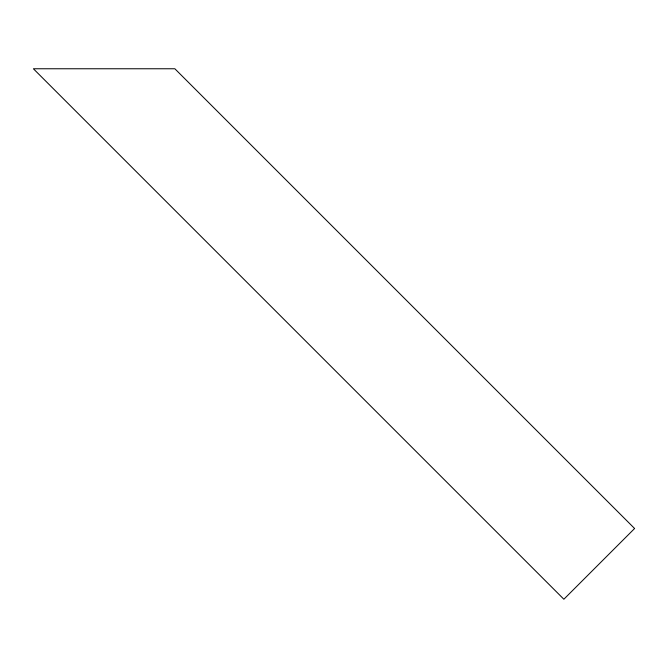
<?xml version="1.0" encoding="UTF-8"?>
<svg xmlns="http://www.w3.org/2000/svg" width="668" height="668" viewBox="0 0 668 668"><rect width="100%" height="100%" fill="white"/><g stroke="black" fill="none" stroke-linecap="round" stroke-linejoin="round"><path stroke-width="1" d="M634.6 528.505L563.867 599.238L33.4 68.762L174.857 68.762L634.6 528.505"/></g></svg>
